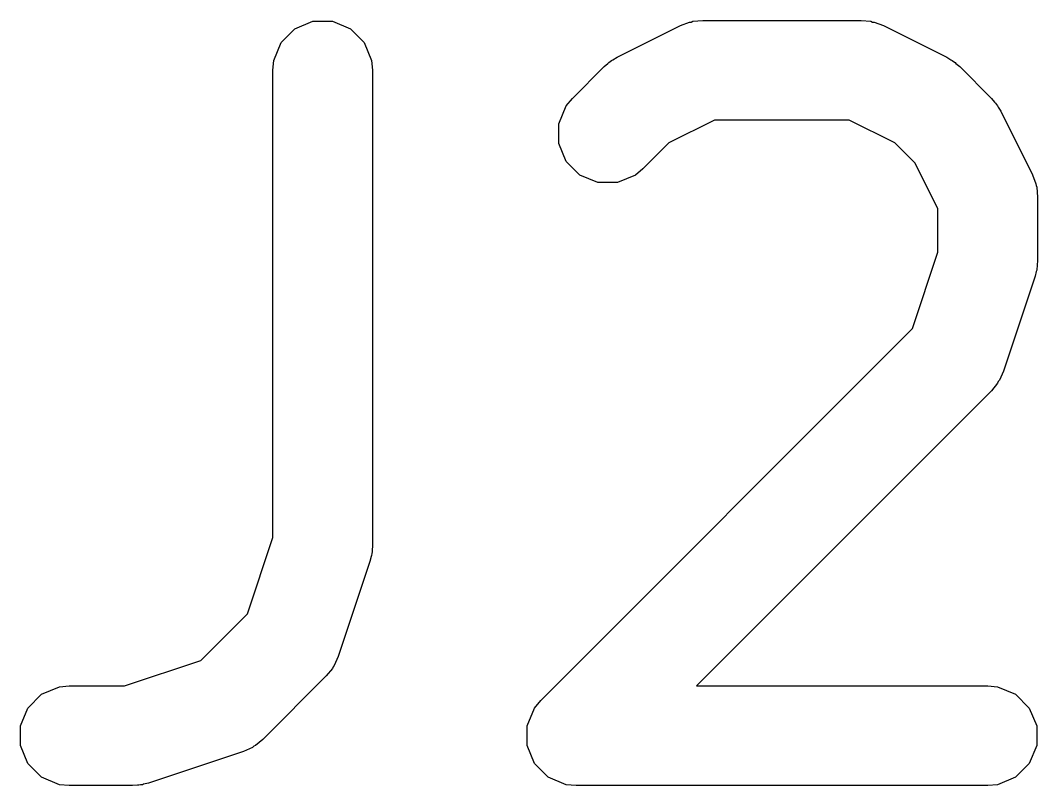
# Model space of a CAD drawing. Extents: x 90.4 to 161.7, y -143.1 to -81.8.
# Drawn here: x 114.368 to 115.898, y -140.625 to -139.475 of the extents above; entities that cross this region are included whole.
import ezdxf

# ---------------------------------------------------------------- set-up
doc = ezdxf.new("R2010")
doc.units = 0
doc.layers.add('BLACK', color=7, linetype='CONTINUOUS')

msp = doc.modelspace()

# ---------------------------------------------------------------- linework, layer by layer
at = {"layer": 'BLACK', "linetype": 'CONTINUOUS'}
for p, q in [((114.780886, -139.487251), (114.807922, -139.476052)), ((114.807922, -139.476052), (114.837186, -139.476052)), ((114.837186, -139.476052), (114.864222, -139.487251)), ((115.376862, -139.477082), (115.379351, -139.476052)), ((115.379351, -139.476052), (115.393983, -139.474611)), ((115.393983, -139.474611), (115.632078, -139.474611)), ((115.632078, -139.474611), (115.64671, -139.476052)), ((115.64671, -139.476052), (115.649199, -139.477083)), ((114.760194, -139.507943), (114.780886, -139.487251)), ((114.864222, -139.487251), (114.884914, -139.507943)), ((115.265204, -139.530148), (115.360442, -139.482529)), ((115.360442, -139.482529), (115.374173, -139.477274)), ((115.374173, -139.477274), (115.376862, -139.477082)), ((115.649199, -139.477083), (115.651887, -139.477274)), ((115.651887, -139.477274), (115.665619, -139.482529)), ((115.665619, -139.482529), (115.760857, -139.530148)), ((114.748995, -139.534979), (114.760194, -139.507943)), ((114.884914, -139.507943), (114.896113, -139.534979)), ((114.747554, -139.549611), (114.748995, -139.534979)), ((114.896113, -139.534979), (114.897554, -139.549611)), ((115.252761, -139.53798), (115.25502, -139.536558)), ((115.25502, -139.536558), (115.257077, -139.53487)), ((115.257077, -139.53487), (115.258904, -139.534112)), ((115.258904, -139.534112), (115.265204, -139.530148)), ((115.760857, -139.530148), (115.767156, -139.534112)), ((115.767156, -139.534112), (115.768984, -139.53487)), ((115.768984, -139.53487), (115.77104, -139.536558)), ((115.77104, -139.536558), (115.7733, -139.53798)), ((114.747554, -140.251726), (114.747554, -139.549611)), ((114.897554, -139.549611), (114.897554, -140.263896)), ((115.198093, -139.591816), (115.245712, -139.544197)), ((115.245712, -139.544197), (115.251461, -139.539478)), ((115.251461, -139.539478), (115.252761, -139.53798)), ((115.7733, -139.53798), (115.774599, -139.539478)), ((115.774599, -139.539478), (115.780349, -139.544197)), ((115.780349, -139.544197), (115.827968, -139.591816)), ((115.188766, -139.603181), (115.198093, -139.591816)), ((115.827968, -139.591816), (115.832686, -139.597565)), ((115.832686, -139.597565), (115.834185, -139.598865)), ((115.177567, -139.630218), (115.188766, -139.603181)), ((115.834185, -139.598865), (115.835606, -139.601124)), ((115.835606, -139.601124), (115.837295, -139.603181)), ((115.837295, -139.603181), (115.838052, -139.605008)), ((115.838052, -139.605008), (115.842017, -139.611308)), ((115.842017, -139.611308), (115.889636, -139.706546)), ((115.411688, -139.624611), (115.343172, -139.658869)), ((115.614373, -139.624611), (115.411688, -139.624611)), ((115.682889, -139.658869), (115.614373, -139.624611)), ((115.177567, -139.65948), (115.177567, -139.630218)), ((115.188766, -139.686517), (115.177567, -139.65948)), ((115.343172, -139.658869), (115.304159, -139.697882)), ((115.713296, -139.689276), (115.682889, -139.658869)), ((115.209458, -139.707209), (115.188766, -139.686517)), ((115.747554, -139.757792), (115.713296, -139.689276)), ((115.304159, -139.697882), (115.292794, -139.707209)), ((115.236495, -139.718408), (115.209458, -139.707209)), ((115.265757, -139.718408), (115.236495, -139.718408)), ((115.292794, -139.707209), (115.265757, -139.718408)), ((115.889636, -139.706546), (115.894891, -139.720277)), ((115.894891, -139.720277), (115.895082, -139.722966)), ((115.895082, -139.722966), (115.896113, -139.725455)), ((115.896113, -139.725455), (115.897554, -139.740087)), ((115.897554, -139.740087), (115.897554, -139.835325)), ((115.747554, -139.823155), (115.747554, -139.757792)), ((115.709382, -139.937668), (115.747554, -139.823155)), ((115.897554, -139.835325), (115.896824, -139.842731)), ((115.896824, -139.842731), (115.896965, -139.844706)), ((115.895354, -139.851787), (115.893705, -139.859043)), ((115.896113, -139.849957), (115.895354, -139.851787)), ((115.896374, -139.847303), (115.896113, -139.849957)), ((115.896965, -139.844706), (115.896374, -139.847303)), ((115.893705, -139.859043), (115.846086, -140.001899)), ((115.150474, -140.496578), (115.709382, -139.937668)), ((115.846086, -140.001899), (115.840092, -140.015325)), ((115.837296, -140.01985), (115.827968, -140.031215)), ((115.838327, -140.017359), (115.837296, -140.01985)), ((115.840092, -140.015325), (115.838327, -140.017359)), ((115.827968, -140.031215), (115.384573, -140.474611)), ((114.709382, -140.366239), (114.747554, -140.251726)), ((114.897554, -140.263896), (114.896824, -140.271302)), ((114.896824, -140.271302), (114.896965, -140.273277)), ((114.895354, -140.280358), (114.893705, -140.287614)), ((114.896113, -140.278528), (114.895354, -140.280358)), ((114.896374, -140.275874), (114.896113, -140.278528)), ((114.896965, -140.273277), (114.896374, -140.275874)), ((114.893705, -140.287614), (114.846086, -140.43047)), ((114.639183, -140.436439), (114.709382, -140.366239)), ((114.52467, -140.474611), (114.639183, -140.436439)), ((114.846086, -140.43047), (114.840092, -140.443896)), ((114.837296, -140.44842), (114.827969, -140.459785)), ((114.838326, -140.445931), (114.837296, -140.44842)), ((114.840092, -140.443896), (114.838326, -140.445931)), ((114.827969, -140.459785), (114.73273, -140.555025)), ((114.399934, -140.487251), (114.42697, -140.476052)), ((114.42697, -140.476052), (114.441602, -140.474611)), ((114.441602, -140.474611), (114.52467, -140.474611)), ((115.384573, -140.474611), (115.822554, -140.474611)), ((115.822554, -140.474611), (115.837186, -140.476052)), ((115.837186, -140.476052), (115.864222, -140.487251)), ((114.379242, -140.507943), (114.399934, -140.487251)), ((115.141147, -140.507943), (115.150474, -140.496578)), ((115.864222, -140.487251), (115.884914, -140.507943)), ((114.368043, -140.534979), (114.379242, -140.507943)), ((115.129948, -140.534979), (115.141147, -140.507943)), ((115.884914, -140.507943), (115.896113, -140.534979)), ((114.368043, -140.564243), (114.368043, -140.534979)), ((115.129948, -140.564243), (115.129948, -140.534979)), ((115.896113, -140.534979), (115.896113, -140.564243)), ((114.73273, -140.555025), (114.721365, -140.564352)), ((114.379242, -140.591279), (114.368043, -140.564243)), ((114.703414, -140.573143), (114.560557, -140.620762)), ((114.716839, -140.567149), (114.703414, -140.573143)), ((114.718874, -140.565383), (114.716839, -140.567149)), ((114.721365, -140.564352), (114.718874, -140.565383)), ((115.141147, -140.591279), (115.129948, -140.564243)), ((115.896113, -140.564243), (115.884914, -140.591279)), ((114.399934, -140.611971), (114.379242, -140.591279)), ((115.161839, -140.611971), (115.141147, -140.591279)), ((115.884914, -140.591279), (115.864222, -140.611971)), ((114.42697, -140.62317), (114.399934, -140.611971)), ((114.441602, -140.624611), (114.42697, -140.62317)), ((114.551472, -140.62317), (114.548817, -140.623431)), ((114.553303, -140.622411), (114.551472, -140.62317)), ((114.560557, -140.620762), (114.553303, -140.622411)), ((115.188875, -140.62317), (115.161839, -140.611971)), ((115.203507, -140.624611), (115.188875, -140.62317)), ((115.837186, -140.62317), (115.822554, -140.624611)), ((115.864222, -140.611971), (115.837186, -140.62317)), ((114.53684, -140.624611), (114.441602, -140.624611)), ((114.544245, -140.623881), (114.53684, -140.624611)), ((114.54622, -140.624022), (114.544245, -140.623881)), ((114.548817, -140.623431), (114.54622, -140.624022)), ((115.822554, -140.624611), (115.203507, -140.624611))]:
    msp.add_line(p, q, dxfattribs=at)

doc.saveas('drawing.dxf')
